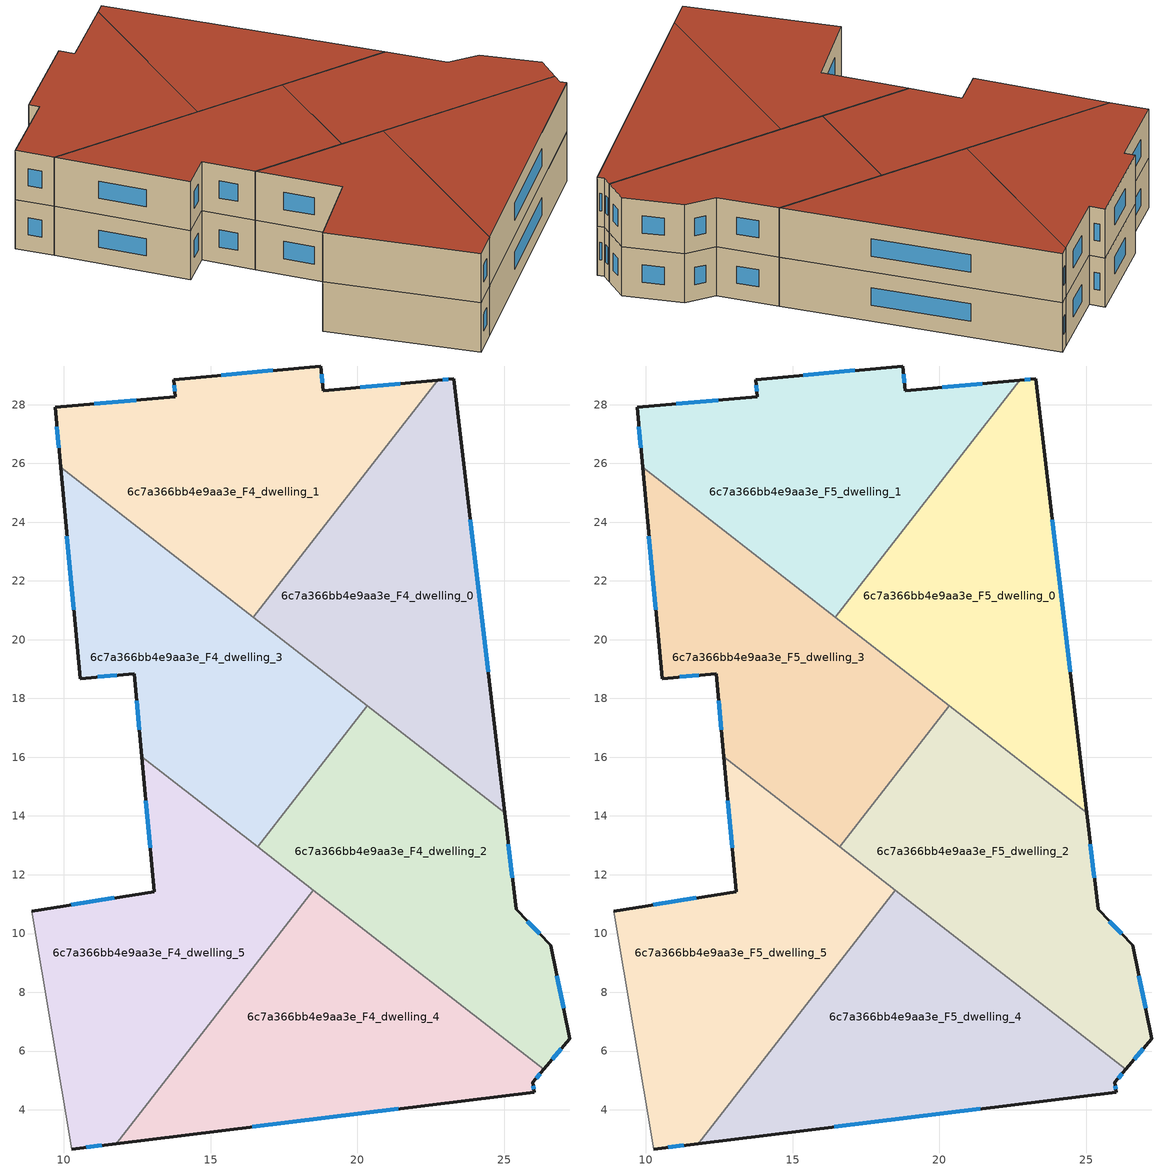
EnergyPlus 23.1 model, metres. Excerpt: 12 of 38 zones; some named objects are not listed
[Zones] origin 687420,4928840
6c7a366bb4e9aa3e_F4_dwelling_0
 floor to 6c7a366bb4e9aa3e_F3_dwelling_0 (EU_floor_Construction): 23.27,28.88 25.01,14.11 16.46,20.76 22.73,28.83 z12
 wall outside (EU_wall_Construction): 25.01,14.11 23.27,28.88 22.73,28.83 z12:15
 wall to 6c7a366bb4e9aa3e_F4_dwelling_1 (EU_wall_Construction): 22.73,28.83 16.46,20.76 z12:15
 wall to 6c7a366bb4e9aa3e_F4_dwelling_2 (EU_wall_Construction): 20.33,17.75 25.01,14.11 z12:15
 wall to 6c7a366bb4e9aa3e_F4_dwelling_3 (EU_wall_Construction): 16.46,20.76 20.33,17.75 z12:15
 window (EU_Window_Construction): 23.09,28.87 22.91,28.85 / 24.44,18.92 23.84,24.08 z12.98:14.02
6c7a366bb4e9aa3e_F4_dwelling_1
 floor to 6c7a366bb4e9aa3e_F3_dwelling_1 (EU_floor_Construction): 22.73,28.83 16.46,20.76 9.9,25.87 9.71,27.91 13.79,28.28 13.74,28.86 18.75,29.32 18.83,28.47 z12
 wall outside (EU_wall_Construction): 22.73,28.83 18.83,28.47 18.75,29.32 13.74,28.86 13.79,28.28 9.71,27.91 9.9,25.87 z12:15
 wall to 6c7a366bb4e9aa3e_F4_dwelling_3 (EU_wall_Construction): 9.9,25.87 16.46,20.76 z12:15
 window (EU_Window_Construction): 18.8,28.75 18.78,29.04 / 21.46,28.72 20.1,28.59 / 9.77,27.24 9.84,26.53 / 12.46,28.15 11.04,28.03 / 13.76,28.67 13.77,28.46 / 17.12,29.17 15.37,29 z12.98:14.02
6c7a366bb4e9aa3e_F4_dwelling_2
 floor to 6c7a366bb4e9aa3e_F3_dwelling_2 (EU_floor_Construction): 25.01,14.11 25.4,10.83 26.58,9.59 27.23,6.42 26.34,5.38 16.6,12.95 20.33,17.75 z12
 wall outside (EU_wall_Construction): 26.34,5.38 27.23,6.42 26.58,9.59 25.4,10.83 25.01,14.11 z12:15
 wall to 6c7a366bb4e9aa3e_F4_dwelling_3 (EU_wall_Construction): 20.33,17.75 16.6,12.95 z12:15
 wall to 6c7a366bb4e9aa3e_F4_dwelling_4 (EU_wall_Construction): 18.5,11.47 26.34,5.38 z12:15
 wall to 6c7a366bb4e9aa3e_F4_dwelling_5 (EU_wall_Construction): 16.6,12.95 18.5,11.47 z12:15
 window (EU_Window_Construction): 27.02,7.46 26.79,8.56 / 26.63,5.72 26.94,6.08 / 25.27,11.89 25.14,13.04 / 26.2,10 25.78,10.42 z12.98:14.02
6c7a366bb4e9aa3e_F4_dwelling_3
 floor to 6c7a366bb4e9aa3e_F3_dwelling_3 (EU_floor_Construction): 20.33,17.75 16.6,12.95 12.66,16.01 12.4,18.84 10.56,18.67 9.9,25.87 z12
 wall outside (EU_wall_Construction): 9.9,25.87 10.56,18.67 12.4,18.84 12.66,16.01 z12:15
 wall to 6c7a366bb4e9aa3e_F4_dwelling_5 (EU_wall_Construction): 12.66,16.01 16.6,12.95 z12:15
 window (EU_Window_Construction): 12.48,17.92 12.57,16.94 / 11.16,18.73 11.8,18.79 / 10.11,23.53 10.34,21.01 z12.98:14.02
6c7a366bb4e9aa3e_F4_dwelling_4
 floor to 6c7a366bb4e9aa3e_F3_dwelling_4 (EU_floor_Construction): 26.34,5.38 25.96,4.93 26.02,4.59 11.8,2.85 18.5,11.47 z12
 wall outside (EU_wall_Construction): 11.8,2.85 26.02,4.59 25.96,4.93 26.34,5.38 z12:15
 wall to 6c7a366bb4e9aa3e_F4_dwelling_5 (EU_wall_Construction): 18.5,11.47 11.8,2.85 z12:15
 window (EU_Window_Construction): 16.42,3.42 21.39,4.03 / 26.08,5.08 26.21,5.23 / 26,4.71 25.98,4.82 z12.98:14.02
6c7a366bb4e9aa3e_F4_dwelling_5
 floor to 6c7a366bb4e9aa3e_F3_dwelling_5 (EU_floor_Construction): 18.5,11.47 11.8,2.85 10.27,2.67 8.91,10.76 13.08,11.42 12.66,16.01 z12
 wall outside (EU_wall_Construction): 10.27,2.67 11.8,2.85 / 12.66,16.01 13.08,11.42 8.91,10.76 z12:15
 wall adiabatic (EU_wall_Construction): 8.91,10.76 10.27,2.67 z12:15
 window (EU_Window_Construction): 10.77,2.73 11.3,2.79 / 11.72,11.21 10.27,10.98 / 12.8,14.52 12.94,12.92 z12.98:14.02
6c7a366bb4e9aa3e_F5_dwelling_0
 floor to 6c7a366bb4e9aa3e_F4_dwelling_0 (EU_floor_Construction): 23.27,28.88 25.01,14.11 16.46,20.76 22.73,28.83 z15
 wall outside (EU_wall_Construction): 25.01,14.11 23.27,28.88 22.73,28.83 z15:18
 wall to 6c7a366bb4e9aa3e_F5_dwelling_1 (EU_wall_Construction): 22.73,28.83 16.46,20.76 z15:18
 wall to 6c7a366bb4e9aa3e_F5_dwelling_2 (EU_wall_Construction): 20.33,17.75 25.01,14.11 z15:18
 wall to 6c7a366bb4e9aa3e_F5_dwelling_3 (EU_wall_Construction): 16.46,20.76 20.33,17.75 z15:18
 window (EU_Window_Construction): 23.09,28.87 22.91,28.85 / 24.44,18.92 23.84,24.08 z15.98:17.02
 roof outside (EU_roof_Construction): 25.01,14.11 23.27,28.88 22.73,28.83 16.46,20.76 z18
6c7a366bb4e9aa3e_F5_dwelling_1
 floor to 6c7a366bb4e9aa3e_F4_dwelling_1 (EU_floor_Construction): 22.73,28.83 16.46,20.76 9.9,25.87 9.71,27.91 13.79,28.28 13.74,28.86 18.75,29.32 18.83,28.47 z15
 wall outside (EU_wall_Construction): 22.73,28.83 18.83,28.47 18.75,29.32 13.74,28.86 13.79,28.28 9.71,27.91 9.9,25.87 z15:18
 wall to 6c7a366bb4e9aa3e_F5_dwelling_3 (EU_wall_Construction): 9.9,25.87 16.46,20.76 z15:18
 window (EU_Window_Construction): 18.8,28.75 18.78,29.04 / 21.46,28.72 20.1,28.59 / 9.77,27.24 9.84,26.53 / 12.46,28.15 11.04,28.03 / 13.76,28.67 13.77,28.46 / 17.12,29.17 15.37,29 z15.98:17.02
 roof outside (EU_roof_Construction): 16.46,20.76 22.73,28.83 18.83,28.47 18.75,29.32 13.74,28.86 13.79,28.28 9.71,27.91 9.9,25.87 z18
6c7a366bb4e9aa3e_F5_dwelling_2
 floor to 6c7a366bb4e9aa3e_F4_dwelling_2 (EU_floor_Construction): 25.01,14.11 25.4,10.83 26.58,9.59 27.23,6.42 26.34,5.38 16.6,12.95 20.33,17.75 z15
 wall outside (EU_wall_Construction): 26.34,5.38 27.23,6.42 26.58,9.59 25.4,10.83 25.01,14.11 z15:18
 wall to 6c7a366bb4e9aa3e_F5_dwelling_3 (EU_wall_Construction): 20.33,17.75 16.6,12.95 z15:18
 wall to 6c7a366bb4e9aa3e_F5_dwelling_4 (EU_wall_Construction): 18.5,11.47 26.34,5.38 z15:18
 wall to 6c7a366bb4e9aa3e_F5_dwelling_5 (EU_wall_Construction): 16.6,12.95 18.5,11.47 z15:18
 window (EU_Window_Construction): 27.02,7.46 26.79,8.56 / 26.63,5.72 26.94,6.08 / 25.27,11.89 25.14,13.04 / 26.2,10 25.78,10.42 z15.98:17.02
 roof outside (EU_roof_Construction): 26.34,5.38 27.23,6.42 26.58,9.59 25.4,10.83 25.01,14.11 20.33,17.75 16.6,12.95 z18
6c7a366bb4e9aa3e_F5_dwelling_3
 floor to 6c7a366bb4e9aa3e_F4_dwelling_3 (EU_floor_Construction): 20.33,17.75 16.6,12.95 12.66,16.01 12.4,18.84 10.56,18.67 9.9,25.87 z15
 wall outside (EU_wall_Construction): 9.9,25.87 10.56,18.67 12.4,18.84 12.66,16.01 z15:18
 wall to 6c7a366bb4e9aa3e_F5_dwelling_5 (EU_wall_Construction): 12.66,16.01 16.6,12.95 z15:18
 window (EU_Window_Construction): 12.48,17.92 12.57,16.94 / 11.16,18.73 11.8,18.79 / 10.11,23.53 10.34,21.01 z15.98:17.02
 roof outside (EU_roof_Construction): 16.6,12.95 20.33,17.75 9.9,25.87 10.56,18.67 12.4,18.84 12.66,16.01 z18
6c7a366bb4e9aa3e_F5_dwelling_4
 floor to 6c7a366bb4e9aa3e_F4_dwelling_4 (EU_floor_Construction): 26.34,5.38 25.96,4.93 26.02,4.59 11.8,2.85 18.5,11.47 z15
 wall outside (EU_wall_Construction): 11.8,2.85 26.02,4.59 25.96,4.93 26.34,5.38 z15:18
 wall to 6c7a366bb4e9aa3e_F5_dwelling_5 (EU_wall_Construction): 18.5,11.47 11.8,2.85 z15:18
 window (EU_Window_Construction): 16.42,3.42 21.39,4.03 / 26.08,5.08 26.21,5.23 / 26,4.71 25.98,4.82 z15.98:17.02
 roof outside (EU_roof_Construction): 26.02,4.59 25.96,4.93 26.34,5.38 18.5,11.47 11.8,2.85 z18
6c7a366bb4e9aa3e_F5_dwelling_5
 floor to 6c7a366bb4e9aa3e_F4_dwelling_5 (EU_floor_Construction): 18.5,11.47 11.8,2.85 10.27,2.67 8.91,10.76 13.08,11.42 12.66,16.01 z15
 wall outside (EU_wall_Construction): 10.27,2.67 11.8,2.85 / 12.66,16.01 13.08,11.42 8.91,10.76 z15:18
 wall adiabatic (EU_wall_Construction): 8.91,10.76 10.27,2.67 z15:18
 window (EU_Window_Construction): 10.77,2.73 11.3,2.79 / 11.72,11.21 10.27,10.98 / 12.8,14.52 12.94,12.92 z15.98:17.02
 roof outside (EU_roof_Construction): 11.8,2.85 18.5,11.47 12.66,16.01 13.08,11.42 8.91,10.76 10.27,2.67 z18
[Building]
EU S2 Campaign: North Axis=0; Terrain=City; Solar Distribution=FullExterior
[Site:Location]
Bologna: Latitude=44.5; Longitude=11.25; Time Zone=1; Elevation=37
[SizingPeriod:WeatherFileDays]
AnnualSizingPeriod: Begin Month=1; Begin Day of Month=1; End Month=12; End Day of Month=31; Day of Week for Start Day=Monday; Use Weather File Daylight Saving Period=No; Use Weather File Rain and Snow Indicators=No
[MATERIAL]
EU_InternalMass_Material: Roughness=MediumRough; Thickness=0.1; Conductivity=1; Density=1800; Specific Heat=900; Thermal Absorptance=0.9; Solar Absorptance=0.7; Visible Absorptance=0.7
[MATERIAL:NOMASS] Roughness=MediumRough; Thermal Absorptance=0.9; Solar Absorptance=0.7; Visible Absorptance=0.7
Name | Thermal Resistance
EU_wall_NoMass | 0.905828
EU_roof_NoMass | 0.37593
EU_floor_NoMass | 0.67114
[WINDOWMATERIAL:SIMPLEGLAZINGSYSTEM]
EU_Window_SimpleGlazing: UFactor=4.52486; Solar Heat Gain Coefficient=0.85; Visible Transmittance=0.85
[CONSTRUCTION]
EU_wall_Construction: EU_wall_NoMass
EU_roof_Construction: EU_roof_NoMass
EU_floor_Construction: EU_floor_NoMass
EU_Window_Construction: EU_Window_SimpleGlazing
EU_InternalMass_Construction: EU_InternalMass_Material
[ZONE] Type=1; Multiplier=1; Ceiling Height=autocalculate; Floor Area=autocalculate; Part of Total Floor Area=Yes
Name | Volume
6c7a366bb4e9aa3e_F4_dwelling_0; 6c7a366bb4e9aa3e_F5_dwelling_0 | 178.245
6c7a366bb4e9aa3e_F4_dwelling_1; 6c7a366bb4e9aa3e_F5_dwelling_1 | 178.246
6c7a366bb4e9aa3e_F4_dwelling_2; 6c7a366bb4e9aa3e_F5_dwelling_2 | 178.256
6c7a366bb4e9aa3e_F4_dwelling_3; 6c7a366bb4e9aa3e_F5_dwelling_3 | 178.259
6c7a366bb4e9aa3e_F4_dwelling_4; 6c7a366bb4e9aa3e_F5_dwelling_4 | 178.252
6c7a366bb4e9aa3e_F4_dwelling_5; 6c7a366bb4e9aa3e_F5_dwelling_5 | 178.258
[INTERNALMASS] Construction=EU_InternalMass_Construction
Name | Zone or ZoneList | Surface Area
6c7a366bb4e9aa3e_F4_dwelling_0_EU_InternalMass | 6c7a366bb4e9aa3e_F4_dwelling_0 | 59.4147
6c7a366bb4e9aa3e_F4_dwelling_1_EU_InternalMass | 6c7a366bb4e9aa3e_F4_dwelling_1 | 59.4154
6c7a366bb4e9aa3e_F4_dwelling_2_EU_InternalMass | 6c7a366bb4e9aa3e_F4_dwelling_2 | 59.4183
6c7a366bb4e9aa3e_F4_dwelling_3_EU_InternalMass | 6c7a366bb4e9aa3e_F4_dwelling_3 | 59.4198
6c7a366bb4e9aa3e_F4_dwelling_4_EU_InternalMass | 6c7a366bb4e9aa3e_F4_dwelling_4 | 59.4173
6c7a366bb4e9aa3e_F4_dwelling_5_EU_InternalMass | 6c7a366bb4e9aa3e_F4_dwelling_5 | 59.4193
6c7a366bb4e9aa3e_F5_dwelling_0_EU_InternalMass | 6c7a366bb4e9aa3e_F5_dwelling_0 | 59.4147
6c7a366bb4e9aa3e_F5_dwelling_1_EU_InternalMass | 6c7a366bb4e9aa3e_F5_dwelling_1 | 59.4154
6c7a366bb4e9aa3e_F5_dwelling_2_EU_InternalMass | 6c7a366bb4e9aa3e_F5_dwelling_2 | 59.4183
6c7a366bb4e9aa3e_F5_dwelling_3_EU_InternalMass | 6c7a366bb4e9aa3e_F5_dwelling_3 | 59.4198
6c7a366bb4e9aa3e_F5_dwelling_4_EU_InternalMass | 6c7a366bb4e9aa3e_F5_dwelling_4 | 59.4173
6c7a366bb4e9aa3e_F5_dwelling_5_EU_InternalMass | 6c7a366bb4e9aa3e_F5_dwelling_5 | 59.4193
[OTHEREQUIPMENT] Fuel Type=Electricity; Design Level Calculation Method=Watts/Area; Power per Zone Floor Area=1; Fraction Latent=0; Fraction Radiant=0; Fraction Lost=0; Carbon Dioxide Generation Rate=0; EndUse Subcategory=EU_Step8_InternalGains
Name | Zone or ZoneList or Space or SpaceList | Schedule
EU_Step8_InternalGain_6c7a366bb4e9aa3e_F4_dwelling_0_f000 | 6c7a366bb4e9aa3e_F4_dwelling_0 | EU_Step8_GainSchedule_6c7a366bb4e9aa3e_F4_dwelling_0_f000
EU_Step8_InternalGain_6c7a366bb4e9aa3e_F4_dwelling_1_f000 | 6c7a366bb4e9aa3e_F4_dwelling_1 | EU_Step8_GainSchedule_6c7a366bb4e9aa3e_F4_dwelling_1_f000
EU_Step8_InternalGain_6c7a366bb4e9aa3e_F4_dwelling_2_f000 | 6c7a366bb4e9aa3e_F4_dwelling_2 | EU_Step8_GainSchedule_6c7a366bb4e9aa3e_F4_dwelling_2_f000
EU_Step8_InternalGain_6c7a366bb4e9aa3e_F4_dwelling_3_f000 | 6c7a366bb4e9aa3e_F4_dwelling_3 | EU_Step8_GainSchedule_6c7a366bb4e9aa3e_F4_dwelling_3_f000
EU_Step8_InternalGain_6c7a366bb4e9aa3e_F4_dwelling_4_f000 | 6c7a366bb4e9aa3e_F4_dwelling_4 | EU_Step8_GainSchedule_6c7a366bb4e9aa3e_F4_dwelling_4_f000
EU_Step8_InternalGain_6c7a366bb4e9aa3e_F4_dwelling_5_f000 | 6c7a366bb4e9aa3e_F4_dwelling_5 | EU_Step8_GainSchedule_6c7a366bb4e9aa3e_F4_dwelling_5_f000
EU_Step8_InternalGain_6c7a366bb4e9aa3e_F5_dwelling_0_f000 | 6c7a366bb4e9aa3e_F5_dwelling_0 | EU_Step8_GainSchedule_6c7a366bb4e9aa3e_F5_dwelling_0_f000
EU_Step8_InternalGain_6c7a366bb4e9aa3e_F5_dwelling_1_f000 | 6c7a366bb4e9aa3e_F5_dwelling_1 | EU_Step8_GainSchedule_6c7a366bb4e9aa3e_F5_dwelling_1_f000
EU_Step8_InternalGain_6c7a366bb4e9aa3e_F5_dwelling_2_f000 | 6c7a366bb4e9aa3e_F5_dwelling_2 | EU_Step8_GainSchedule_6c7a366bb4e9aa3e_F5_dwelling_2_f000
EU_Step8_InternalGain_6c7a366bb4e9aa3e_F5_dwelling_3_f000 | 6c7a366bb4e9aa3e_F5_dwelling_3 | EU_Step8_GainSchedule_6c7a366bb4e9aa3e_F5_dwelling_3_f000
EU_Step8_InternalGain_6c7a366bb4e9aa3e_F5_dwelling_4_f000 | 6c7a366bb4e9aa3e_F5_dwelling_4 | EU_Step8_GainSchedule_6c7a366bb4e9aa3e_F5_dwelling_4_f000
EU_Step8_InternalGain_6c7a366bb4e9aa3e_F5_dwelling_5_f000 | 6c7a366bb4e9aa3e_F5_dwelling_5 | EU_Step8_GainSchedule_6c7a366bb4e9aa3e_F5_dwelling_5_f000
[ZONEVENTILATION:DESIGNFLOWRATE] Schedule=EU_AlwaysOn; Design Flow Rate Calculation Method=AirChanges/Hour; Air Changes per Hour=0.73129; Ventilation Type=Natural; Fan Pressure Rise=0; Fan Total Efficiency=1; Constant Term Coefficient=1; Temperature Term Coefficient=0; Velocity Term Coefficient=0; Velocity Squared Term Coefficient=0; Minimum Indoor Temperature=-100; Maximum Indoor Temperature=100; Delta Temperature=-100; Minimum Outdoor Temperature=-100; Maximum Outdoor Temperature=100; Maximum Wind Speed=40
Name | Zone or ZoneList or Space or SpaceList
EU_ConstantAir_6c7a366bb4e9aa3e_F4_dwelling_0 | 6c7a366bb4e9aa3e_F4_dwelling_0
EU_ConstantAir_6c7a366bb4e9aa3e_F4_dwelling_1 | 6c7a366bb4e9aa3e_F4_dwelling_1
EU_ConstantAir_6c7a366bb4e9aa3e_F4_dwelling_2 | 6c7a366bb4e9aa3e_F4_dwelling_2
EU_ConstantAir_6c7a366bb4e9aa3e_F4_dwelling_3 | 6c7a366bb4e9aa3e_F4_dwelling_3
EU_ConstantAir_6c7a366bb4e9aa3e_F4_dwelling_4 | 6c7a366bb4e9aa3e_F4_dwelling_4
EU_ConstantAir_6c7a366bb4e9aa3e_F4_dwelling_5 | 6c7a366bb4e9aa3e_F4_dwelling_5
EU_ConstantAir_6c7a366bb4e9aa3e_F5_dwelling_0 | 6c7a366bb4e9aa3e_F5_dwelling_0
EU_ConstantAir_6c7a366bb4e9aa3e_F5_dwelling_1 | 6c7a366bb4e9aa3e_F5_dwelling_1
EU_ConstantAir_6c7a366bb4e9aa3e_F5_dwelling_2 | 6c7a366bb4e9aa3e_F5_dwelling_2
EU_ConstantAir_6c7a366bb4e9aa3e_F5_dwelling_3 | 6c7a366bb4e9aa3e_F5_dwelling_3
EU_ConstantAir_6c7a366bb4e9aa3e_F5_dwelling_4 | 6c7a366bb4e9aa3e_F5_dwelling_4
EU_ConstantAir_6c7a366bb4e9aa3e_F5_dwelling_5 | 6c7a366bb4e9aa3e_F5_dwelling_5
[HVACTEMPLATE:THERMOSTAT] Constant Heating Setpoint=20; Constant Cooling Setpoint=50
EU_HeatOnly_6c7a366bb4e9aa3e_F4_dwelling_5; EU_HeatOnly_6c7a366bb4e9aa3e_F5_dwelling_0; EU_HeatOnly_6c7a366bb4e9aa3e_F5_dwelling_1; EU_HeatOnly_6c7a366bb4e9aa3e_F5_dwelling_2; EU_HeatOnly_6c7a366bb4e9aa3e_F5_dwelling_3; EU_HeatOnly_6c7a366bb4e9aa3e_F5_dwelling_4; EU_HeatOnly_6c7a366bb4e9aa3e_F5_dwelling_5
[HVACTEMPLATE:ZONE:IDEALLOADSAIRSYSTEM] System Availability Schedule=EU_AlwaysOn; Maximum Heating Supply Air Temperature=50; Minimum Cooling Supply Air Temperature=13; Maximum Heating Supply Air Humidity Ratio=0.0156; Minimum Cooling Supply Air Humidity Ratio=0.0077; Heating Limit=NoLimit; Cooling Limit=NoLimit; Heating Availability Schedule=EU_AlwaysOn; Cooling Availability Schedule=EU_CoolingOff; Dehumidification Control Type=ConstantSensibleHeatRatio; Cooling Sensible Heat Ratio=0.7; Dehumidification Setpoint=60; Humidification Control Type=None; Humidification Setpoint=30; Outdoor Air Method=None; Outdoor Air Flow Rate per Person=0.00944; Outdoor Air Flow Rate per Zone Floor Area=0; Outdoor Air Flow Rate per Zone=0; Demand Controlled Ventilation Type=None; Outdoor Air Economizer Type=NoEconomizer; Heat Recovery Type=None; Sensible Heat Recovery Effectiveness=0.7; Latent Heat Recovery Effectiveness=0.65
Name | Template Thermostat
6c7a366bb4e9aa3e_F4_dwelling_0 | EU_HeatOnly_6c7a366bb4e9aa3e_F4_dwelling_0
6c7a366bb4e9aa3e_F4_dwelling_1 | EU_HeatOnly_6c7a366bb4e9aa3e_F4_dwelling_1
6c7a366bb4e9aa3e_F4_dwelling_2 | EU_HeatOnly_6c7a366bb4e9aa3e_F4_dwelling_2
6c7a366bb4e9aa3e_F4_dwelling_3 | EU_HeatOnly_6c7a366bb4e9aa3e_F4_dwelling_3
6c7a366bb4e9aa3e_F4_dwelling_4 | EU_HeatOnly_6c7a366bb4e9aa3e_F4_dwelling_4
6c7a366bb4e9aa3e_F4_dwelling_5 | EU_HeatOnly_6c7a366bb4e9aa3e_F4_dwelling_5
6c7a366bb4e9aa3e_F5_dwelling_0 | EU_HeatOnly_6c7a366bb4e9aa3e_F5_dwelling_0
6c7a366bb4e9aa3e_F5_dwelling_1 | EU_HeatOnly_6c7a366bb4e9aa3e_F5_dwelling_1
6c7a366bb4e9aa3e_F5_dwelling_2 | EU_HeatOnly_6c7a366bb4e9aa3e_F5_dwelling_2
6c7a366bb4e9aa3e_F5_dwelling_3 | EU_HeatOnly_6c7a366bb4e9aa3e_F5_dwelling_3
6c7a366bb4e9aa3e_F5_dwelling_4 | EU_HeatOnly_6c7a366bb4e9aa3e_F5_dwelling_4
6c7a366bb4e9aa3e_F5_dwelling_5 | EU_HeatOnly_6c7a366bb4e9aa3e_F5_dwelling_5
[SIZING:ZONE] Zone Cooling Design Supply Air Temperature Input Method=SupplyAirTemperature; Zone Cooling Design Supply Air Temperature=13; Zone Heating Design Supply Air Temperature Input Method=SupplyAirTemperature; Zone Heating Design Supply Air Temperature=50; Zone Cooling Design Supply Air Humidity Ratio=0.008; Zone Heating Design Supply Air Humidity Ratio=0.008; Cooling Design Air Flow Method=DesignDay; Cooling Design Air Flow Rate=0; Cooling Minimum Air Flow per Zone Floor Area=0.000762; Cooling Minimum Air Flow=0; Cooling Minimum Air Flow Fraction=0.2; Heating Design Air Flow Method=DesignDay; Heating Design Air Flow Rate=0; Heating Maximum Air Flow per Zone Floor Area=0.002032; Heating Maximum Air Flow=0.141576; Heating Maximum Air Flow Fraction=0.3; Account for Dedicated Outdoor Air System=No; Dedicated Outdoor Air System Control Strategy=NeutralSupplyAir; Dedicated Outdoor Air Low Setpoint Temperature for Design=autosize; Dedicated Outdoor Air High Setpoint Temperature for Design=autosize; Zone Load Sizing Method=Sensible Load Only No Latent Load; Zone Latent Cooling Design Supply Air Humidity Ratio Input Method=HumidityRatioDifference; Zone Cooling Design Supply Air Humidity Ratio Difference=0.005; Zone Latent Heating Design Supply Air Humidity Ratio Input Method=HumidityRatioDifference; Zone Humidification Design Supply Air Humidity Ratio Difference=0.005
6c7a366bb4e9aa3e_F4_dwelling_0; 6c7a366bb4e9aa3e_F4_dwelling_1; 6c7a366bb4e9aa3e_F4_dwelling_2; 6c7a366bb4e9aa3e_F4_dwelling_3; 6c7a366bb4e9aa3e_F4_dwelling_4; 6c7a366bb4e9aa3e_F4_dwelling_5; 6c7a366bb4e9aa3e_F5_dwelling_0; 6c7a366bb4e9aa3e_F5_dwelling_1; 6c7a366bb4e9aa3e_F5_dwelling_2; 6c7a366bb4e9aa3e_F5_dwelling_3; 6c7a366bb4e9aa3e_F5_dwelling_4; 6c7a366bb4e9aa3e_F5_dwelling_5
[SCHEDULE:CONSTANT]
Name | Hourly Value
EU_AlwaysOn | 1
EU_CoolingOff | 0
[SCHEDULE:FILE] Column Number=1; Rows to Skip at Top=0; Number of Hours of Data=8760; Column Separator=Comma; Interpolate to Timestep=No; Minutes per Item=60; Adjust Schedule for Daylight Savings=Yes
Name | File
EU_Step8_GainSchedule_6c7a366bb4e9aa3e_F4_dwelling_0_f000 | ../../schedules/6c7a366bb4e9aa3e/6c7a366bb4e9aa3e_F4_dwelling_0_f000_gain.csv
EU_Step8_GainSchedule_6c7a366bb4e9aa3e_F4_dwelling_1_f000 | ../../schedules/6c7a366bb4e9aa3e/6c7a366bb4e9aa3e_F4_dwelling_1_f000_gain.csv
EU_Step8_GainSchedule_6c7a366bb4e9aa3e_F4_dwelling_2_f000 | ../../schedules/6c7a366bb4e9aa3e/6c7a366bb4e9aa3e_F4_dwelling_2_f000_gain.csv
EU_Step8_GainSchedule_6c7a366bb4e9aa3e_F4_dwelling_3_f000 | ../../schedules/6c7a366bb4e9aa3e/6c7a366bb4e9aa3e_F4_dwelling_3_f000_gain.csv
EU_Step8_GainSchedule_6c7a366bb4e9aa3e_F4_dwelling_4_f000 | ../../schedules/6c7a366bb4e9aa3e/6c7a366bb4e9aa3e_F4_dwelling_4_f000_gain.csv
EU_Step8_GainSchedule_6c7a366bb4e9aa3e_F4_dwelling_5_f000 | ../../schedules/6c7a366bb4e9aa3e/6c7a366bb4e9aa3e_F4_dwelling_5_f000_gain.csv
EU_Step8_GainSchedule_6c7a366bb4e9aa3e_F5_dwelling_0_f000 | ../../schedules/6c7a366bb4e9aa3e/6c7a366bb4e9aa3e_F5_dwelling_0_f000_gain.csv
EU_Step8_GainSchedule_6c7a366bb4e9aa3e_F5_dwelling_1_f000 | ../../schedules/6c7a366bb4e9aa3e/6c7a366bb4e9aa3e_F5_dwelling_1_f000_gain.csv
EU_Step8_GainSchedule_6c7a366bb4e9aa3e_F5_dwelling_2_f000 | ../../schedules/6c7a366bb4e9aa3e/6c7a366bb4e9aa3e_F5_dwelling_2_f000_gain.csv
EU_Step8_GainSchedule_6c7a366bb4e9aa3e_F5_dwelling_3_f000 | ../../schedules/6c7a366bb4e9aa3e/6c7a366bb4e9aa3e_F5_dwelling_3_f000_gain.csv
EU_Step8_GainSchedule_6c7a366bb4e9aa3e_F5_dwelling_4_f000 | ../../schedules/6c7a366bb4e9aa3e/6c7a366bb4e9aa3e_F5_dwelling_4_f000_gain.csv
EU_Step8_GainSchedule_6c7a366bb4e9aa3e_F5_dwelling_5_f000 | ../../schedules/6c7a366bb4e9aa3e/6c7a366bb4e9aa3e_F5_dwelling_5_f000_gain.csv
